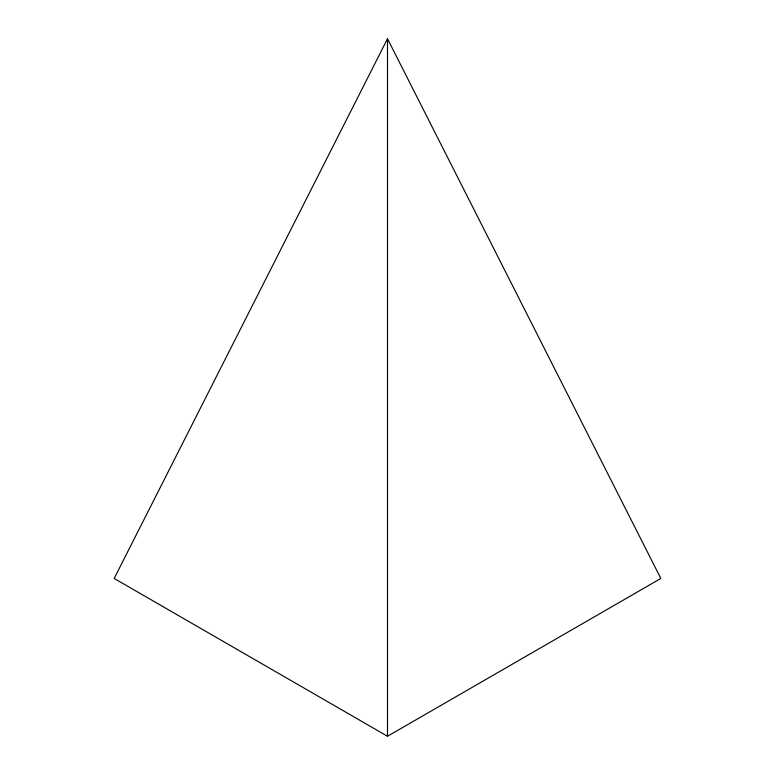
<?xml version="1.0" encoding="UTF-8"?>
<svg xmlns="http://www.w3.org/2000/svg" width="775" height="775" viewBox="0 0 775 775"><rect width="100%" height="100%" fill="white"/><g stroke="black" fill="none" stroke-linecap="round" stroke-linejoin="round"><path stroke-width="1.16" d="M387.5 38.75L114.177 578.45L387.5 736.25L660.823 578.45L387.5 38.75L387.5 736.25"/></g></svg>
